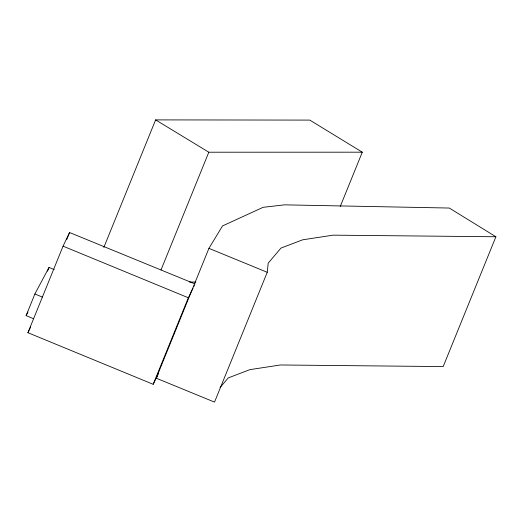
<?xml version="1.0" encoding="UTF-8"?>
<svg xmlns="http://www.w3.org/2000/svg" width="522" height="522" viewBox="0 0 522 522"><rect width="100%" height="100%" fill="white"/><g stroke="black" fill="none" stroke-linecap="round" stroke-linejoin="round"><path stroke-width="0.78" d="M495.9 236.76L449.266 208.043L284.594 204.846L263.088 207.319L222.502 225.941L208.924 248.355L156.208 378.176L214.529 402.11L267.238 272.288L268.197 263.134L280.953 248.094L302.682 239.8L333.14 235.154L495.9 236.76L443.185 366.581L280.425 364.976L249.966 369.622L228.238 377.915L220.075 387.539M33.552 318.701L26.1 315.614L34.883 293.977L49.029 267.447L54.236 269.606M47.515 271.172L49.029 267.447M158.538 373.419L153.187 384.309L27.92 332.703L63.058 246.156L69.57 232.525L195.111 283.961M66.823 239.298L69.57 232.525M103.826 247.448L155.621 119.89L309.8 120.099L362.294 152.189L340.233 206.529M161.004 269.959L208.813 152.215L362.294 152.189M153.187 384.309L188.331 297.762L192.97 288.32M27.92 332.703L30.661 326.961M193.682 286.872L194.393 285.417M26.1 315.614L28.012 312.025M156.208 378.176L157.442 376.14M189.395 282.03L195.894 282.03M208.924 248.355L267.238 272.288M63.058 246.156L188.331 297.762M34.883 293.977L42.334 297.064M155.621 119.89L208.813 152.215"/></g></svg>
